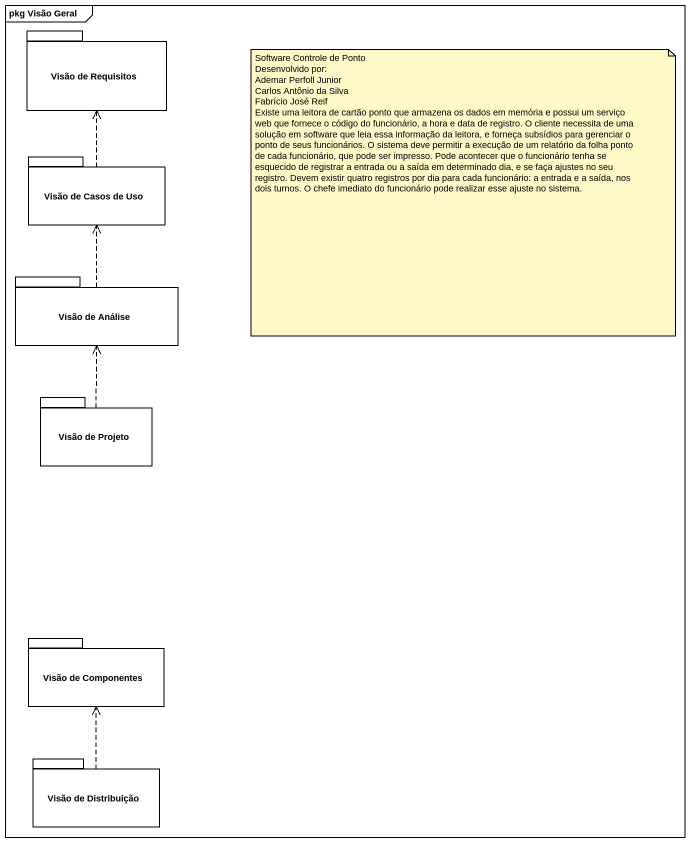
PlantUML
@startuml
mainframe pkg Visão Geral
package "Visão de Requisitos" as Visão_de_Requisitos {
}
package "Visão de Casos de Uso" as Visão_de_Casos_de_Uso {
}
package "Visão de Análise" as Visão_de_Análise {
}
package "Visão de Projeto" as Visão_de_Projeto {
}
package "Visão de Componentes" as Visão_de_Componentes {
}
package "Visão de Distribuição" as Visão_de_Distribuição {
}
Visão_de_Casos_de_Uso .up.> Visão_de_Requisitos
Visão_de_Análise .up.> Visão_de_Casos_de_Uso
Visão_de_Projeto .up.> Visão_de_Análise
Visão_de_Distribuição .up.> Visão_de_Componentes
note as N1
  Software Controle de Ponto
  Desenvolvido por:
  Ademar Perfoll Junior
  Carlos Antônio da Silva
  Fabrício José Reif
  Existe uma leitora de cartão ponto que armazena os dados em memória e possui um serviço web que fornece o código do funcionário, a hora e data de registro. O cliente necessita de uma solução em software que leia essa informação da leitora, e forneça subsídios para gerenciar o ponto de seus funcionários. O sistema deve permitir a execução de um relatório da folha ponto de cada funcionário, que pode ser impresso. Pode acontecer que o funcionário tenha se esquecido de registrar a entrada ou a saída em determinado dia, e se faça ajustes no seu registro. Devem existir quatro registros por dia para cada funcionário: a entrada e a saída, nos dois turnos. O chefe imediato do funcionário pode realizar esse ajuste no sistema.
end note
@enduml
